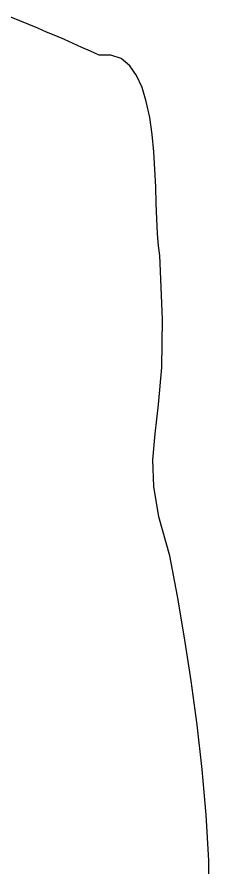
# Model space of a CAD drawing. Extents: x -3257 to 6743, y 13293 to 23293.
# Drawn here: x 5344 to 5468, y 16319 to 16868 of the extents above; entities that cross this region are included whole.
import ezdxf

# ---------------------------------------------------------------- set-up
doc = ezdxf.new("R2010")
doc.units = 0
doc.header["$LTSCALE"] = 1270
doc.header["$MEASUREMENT"] = 0
doc.layers.get('0').update_dxf_attribs({"linetype": 'CONTINUOUS'})

msp = doc.modelspace()

# ---------------------------------------------------------------- linework, layer by layer
at = {"linetype": 'Continuous'}
for p, q in [((5345.71, 16865.31), (5339.83, 16867.69)), ((5351.59, 16862.91), (5345.71, 16865.31)), ((5357.28, 16860.53), (5351.59, 16862.91)), ((5362.97, 16857.95), (5357.28, 16860.53)), ((5368.86, 16855.57), (5362.97, 16857.95)), ((5374.54, 16853.18), (5368.86, 16855.57)), ((5380.06, 16850.61), (5374.54, 16853.18)), ((5385.75, 16848.04), (5380.06, 16850.61)), ((5391.26, 16845.65), (5385.75, 16848.04)), ((5396.77, 16843.08), (5391.26, 16845.65)), ((5404.48, 16843.08), (5396.77, 16843.08)), ((5411.1, 16840.87), (5404.48, 16843.08)), ((5416.61, 16836.28), (5411.1, 16840.87)), ((5421.02, 16830.04), (5416.61, 16836.28)), ((5424.51, 16822.14), (5421.02, 16830.04)), ((5427.26, 16813.14), (5424.51, 16822.14)), ((5429.47, 16802.85), (5427.26, 16813.14)), ((5430.93, 16792.02), (5429.47, 16802.85)), ((5432.04, 16780.81), (5430.93, 16792.02)), ((5432.77, 16769.43), (5432.04, 16780.81)), ((5433.32, 16758.22), (5432.77, 16769.43)), ((5433.69, 16747.39), (5433.32, 16758.22)), ((5434.06, 16737.28), (5433.69, 16747.39)), ((5434.43, 16728.1), (5434.06, 16737.28)), ((5435.16, 16720.2), (5434.43, 16728.1)), ((5436.08, 16713.96), (5435.16, 16720.2)), ((5437.73, 16672.81), (5436.08, 16713.96)), ((5437.18, 16641.58), (5437.73, 16672.81)), ((5435.16, 16617.71), (5437.18, 16641.58)), ((5432.96, 16598.79), (5435.16, 16617.71)), ((5431.48, 16582.08), (5432.96, 16598.79)), ((5432.04, 16564.99), (5431.48, 16582.08)), ((5435.34, 16545.34), (5432.04, 16564.99)), ((5442.51, 16520.17), (5435.34, 16545.34)), ((5447.28, 16494.09), (5442.51, 16520.17)), ((5451.87, 16467.28), (5447.28, 16494.09)), ((5456.1, 16439.54), (5451.87, 16467.28)), ((5459.96, 16411.26), (5456.1, 16439.54)), ((5463.26, 16382.42), (5459.96, 16411.26)), ((5465.83, 16353.22), (5463.26, 16382.42)), ((5467.49, 16323.65), (5465.83, 16353.22)), ((5467.67, 16313.73), (5467.49, 16323.65))]:
    msp.add_line(p, q, dxfattribs=at)

doc.saveas('drawing.dxf')
